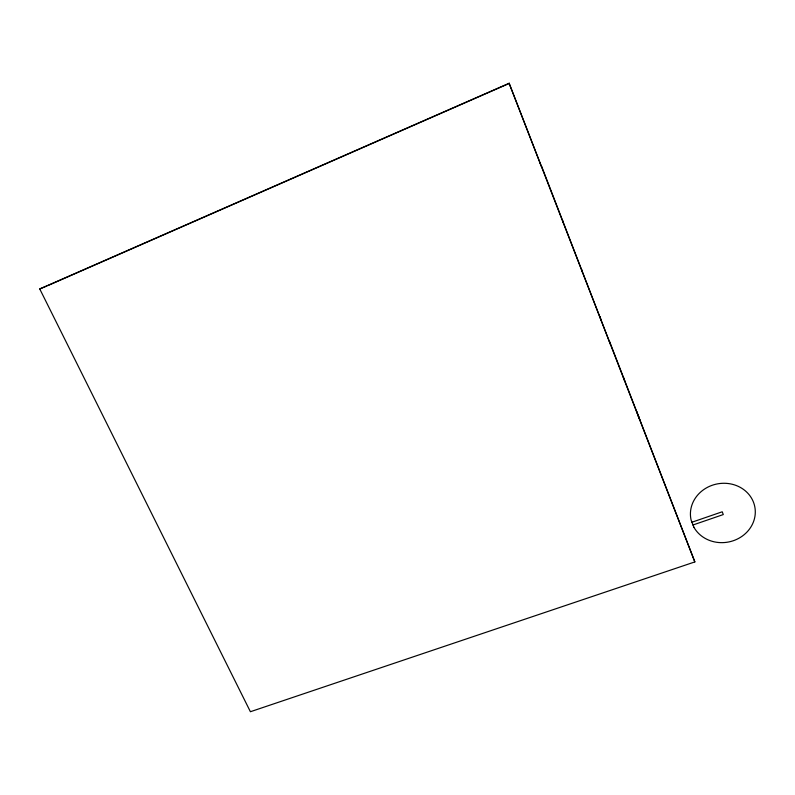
<?xml version="1.0" encoding="UTF-8"?>
<svg xmlns="http://www.w3.org/2000/svg" width="795" height="795" viewBox="0 0 795 795"><rect width="100%" height="100%" fill="white"/><g stroke="black" fill="none" stroke-linecap="round" stroke-linejoin="round"><path stroke-width="1.19" d="M609.288 340.757L694.85 561.916L250.405 711.724L39.75 288.953L509.128 83.276L541.852 167.606M47.839 285.594L509.466 83.336M39.75 288.953L46.825 286.011M691.789 522.275L722.228 511.791L723.281 514.564L692.852 525.028M541.643 166.393L610.481 344.464M509.128 83.276L694.85 561.916M638.047 414.752L639.945 420.426M636.855 411.671L638.733 417.296M623.33 376.949L624.711 381.153M599.986 316.678L601.209 320.574M581.592 269.376L582.387 272.089M562.681 220.632L563.208 222.64M540.282 162.756L540.511 164.148M693.866 527.194L691.094 520A32.545 29.594 -10.6 0 1 730.317 483.847A32.545 29.594 -10.6 0 1 748.324 530.553A32.545 29.594 -10.6 0 1 693.866 527.194"/></g></svg>
